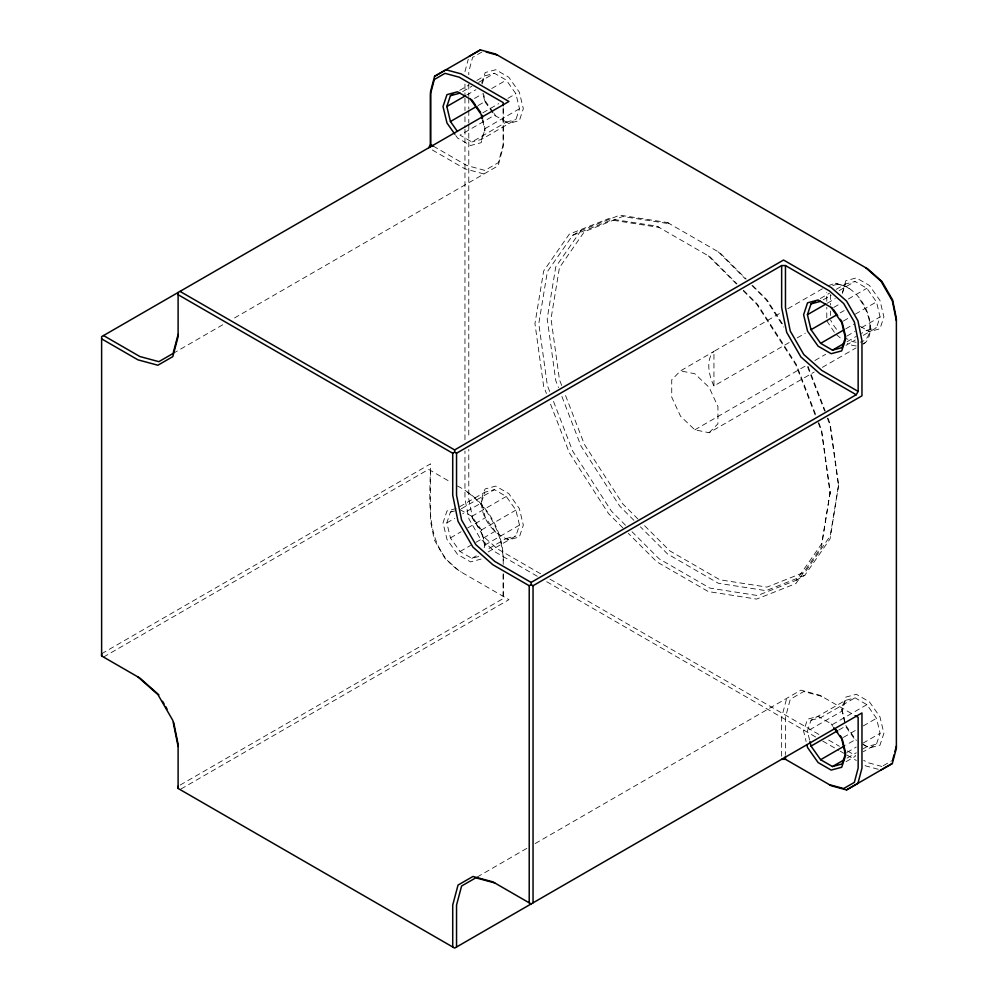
<?xml version="1.0" encoding="UTF-8"?>
<svg xmlns="http://www.w3.org/2000/svg" width="998" height="998" viewBox="0 0 998 998"><rect width="100%" height="100%" fill="white"/><g stroke="black" fill="none" stroke-linecap="round" stroke-linejoin="round"><path stroke-width="0.75" stroke-dasharray="4.99 3.74" d="M430.537 470.47L430.537 521.268L434.317 539.881L444.971 558.344L459.217 570.943L508.943 599.648L180.027 789.555M503.204 573.688L503.204 598.551L178.106 786.237M503.204 564.357C503.953 535.103 488.92 506.947 464.956 490.342M503.204 107.909L503.204 146.756L498.152 165.78L231.686 319.61M789.169 342.539L713.944 385.964L713.944 351.383L781.11 312.611M781.646 756.197L781.646 717.35L786.698 698.326M826.781 317.813L826.781 307.297M826.781 301.284L826.781 292.264M862.958 744.396L869.42 748.001L879.974 745.169L883.916 733.293L879.949 716.814L869.395 701.819L856.346 694.284L845.793 697.115L841.85 709.004L845.094 724.71M818.871 422.865L821.628 430.001L830.211 491.889L821.628 543.848L796.317 580.212L757.557 595.532L709.865 588.096L659.142 558.818L632.046 531.759M830.211 491.889L821.516 546.717L795.88 583.568L756.596 599.099L708.281 591.565L656.896 561.911L628.353 533.394M827.978 418.162L830.186 423.913L838.632 484.828L830.199 535.988L805.299 571.891L767 587.098L719.895 579.788L669.77 550.846L643.473 524.574M838.632 484.828L830.074 538.895L804.85 575.26L796.317 580.212M464.956 71.669L468.274 59.219M481.697 83.121L485.203 72.555L495.757 69.723L508.805 77.258L519.359 92.253L523.326 108.732L519.384 120.608L508.83 123.44L506.31 122.105L471.892 141.978L460.041 135.142L494.459 115.269L508.83 123.44M482.146 83.944L484.841 75.836L494.434 73.266L506.285 80.102L515.891 93.725L519.496 108.732L515.904 119.535L481.485 139.408L471.892 141.978M481.485 139.408L485.078 128.605L482.907 119.598M519.496 108.732L485.078 128.605L481.136 142.689L470.582 145.521L457.521 137.998L455.762 135.491M478.741 556.522L471.892 558.356L460.041 551.52L450.447 537.897L446.83 522.902L450.422 512.086L454.402 509.791M508.83 539.818C489.519 532.994 474.262 508.444 485.203 488.933L495.757 486.101L508.805 493.623L519.359 508.618L523.326 525.11L519.384 536.986L508.83 539.818L506.31 538.483L486.45 549.948M488.109 551.969L515.904 535.914L519.496 525.11L515.891 510.103L506.285 496.48L494.434 489.644L484.841 492.214L481.248 503.017L462.723 513.721M484.18 547.677L485.078 544.983L481.46 529.975L471.867 516.353L458.806 508.93M863.258 335.365L876.494 327.718L880.086 316.915L876.481 301.907L866.875 288.285L855.037 281.448L845.443 284.018L841.85 294.834L845.793 280.75L856.346 277.906L869.395 285.44L879.949 300.435L883.916 316.915L879.974 328.791L869.42 331.635L866.9 330.288L861.611 333.344M809.59 740.079L807.419 731.085L811.012 720.269L845.443 700.396L855.037 697.827L866.875 704.663L876.481 718.286L880.086 733.293L876.494 744.096L863.258 751.744M845.443 700.396L841.85 711.212L807.419 731.085M561.674 385.44L559.454 379.689L551.021 318.774L559.454 267.614L584.354 231.711L622.64 216.504L669.758 223.814L667.5 222.542L619.77 215.144L580.973 230.538L572.677 235.303L547.366 271.681L538.783 323.626L547.366 385.515L550.123 392.651M580.973 230.538L555.749 266.915L547.191 318.774L555.749 380.525L558.493 387.648M713.944 385.964A34.356 19.835 60 0 1 713.944 351.383L680.549 370.869L671.729 379.789L671.729 397.142L680.549 416.241L694.82 429.839L709.104 432.72L814.256 372.042M709.104 432.72L717.924 423.801L717.924 406.46L709.104 387.361L694.82 373.751L680.549 370.869M481.909 52.033L472.578 57.41L468.786 71.669L468.786 74.788M459.691 90.356L468.96 85.005M476.907 80.426L484.841 75.836M462.66 91.616L471.929 86.265M478.553 82.435L494.434 73.266M466.69 95.06L475.959 89.708M474.512 98.44L482.458 93.862M491.727 88.51L506.285 80.102M478.242 105.476L484.866 101.646L483.057 94.149M482.795 112.836L498.676 103.667M507.945 98.315L515.891 93.725M173.053 353.467L224.949 323.502M101.621 653.752L430.537 463.845C429.951 501.732 423.788 548.451 461.138 572.054M103.53 657.058L428.629 469.372L450.722 482.134M787.821 308.731L822.751 288.572M459.691 506.735L484.841 492.214M820.281 298.539L829.55 293.187M836.174 289.37L845.443 284.018M461.338 508.755L494.434 489.644M823.25 299.799L831.197 295.208M839.143 290.63L855.037 281.448M446.83 522.902L454.776 518.311M827.28 303.242L835.226 298.651M471.867 516.353L506.285 496.48M833.779 307.396L839.081 304.34M848.35 298.988L866.875 288.285M450.447 537.897L461.039 531.784M467.65 527.967L484.866 518.024M840.166 312.885L844.133 310.603M797.227 337.885L805.286 333.232M481.46 529.975L515.891 510.103M843.385 321.019L849.997 317.202M855.298 314.145L876.481 301.907M460.041 551.52L470.632 545.407M475.934 542.351L494.459 531.647M845.793 328.804L853.727 324.225M519.496 525.11L485.078 544.983L485.078 547.191L481.111 530.711L470.557 515.704M846.99 336.027L854.937 331.436M861.561 327.618L880.086 316.915M471.892 558.356L477.194 555.3M847.04 341.753L856.309 336.401M694.82 429.839L806.783 365.206M814.879 360.528L825.67 354.302M846.042 345.308L855.311 339.956M822.34 367.364L856.047 347.915M862.783 344.023L865.478 342.464M477.156 877.042L527.705 847.851M535.165 843.56L800.907 690.129L819.894 695.269L855.448 715.791M811.012 720.269L820.606 717.699L855.037 697.827M866.875 704.663L832.457 724.536L818.098 716.364L807.544 719.209L803.602 731.085L806.122 741.564M838.844 730.037L845.456 726.207L855.061 739.83L845.793 745.182M843.385 737.397L855.298 730.511M863.245 725.933L876.481 718.286M846.99 752.405L856.259 747.053M862.883 743.223L880.086 733.293M847.04 758.131L856.309 752.779M862.933 748.962L866.9 746.666L876.494 744.096M846.042 761.686L855.311 756.334M883.267 765.703L892.599 760.314M804.85 575.26L766.052 590.666L718.323 583.256L667.525 553.94L640.404 526.832M572.677 235.303L611.437 219.997L659.129 227.419L656.884 226.159L608.568 218.637L569.297 234.156L543.648 271.019L534.953 323.626L543.648 386.301L546.442 393.524M828.19 285.74L835.276 283.22L845.905 286.526L851.631 290.218M456.186 508.531L446.954 511.013L443.012 522.902L446.979 539.382L457.521 554.377L470.582 561.899L481.136 559.067M506.31 122.105L515.904 119.535M866.9 330.288L876.494 327.718M450.422 512.086L454.539 510.988M506.31 538.483L515.904 535.914M483.943 173.976L464.956 168.837L431.323 149.413M821.803 696.367L803.764 691.489L790.266 699.274L785.463 717.35L785.463 754.638M881.933 766.464L867.699 762.609L863.657 760.289M878.215 769.283L865.79 765.928L863.095 764.368M835.276 283.22L845.905 286.526M818.098 716.364L820.606 717.699M860.276 326.358L869.42 331.635M667.5 222.542L719.882 252.744L746.18 279.028M656.884 226.159L709.852 256.698L736.948 283.769M433.232 146.095L466.877 165.518L484.903 170.396L498.401 162.612L503.204 144.548L503.204 107.248M457.458 486.014C486.113 500.36 504.739 531.622 503.204 563.708M862.896 744.246L869.42 748.001M540.554 573.738L497.466 548.863L483.219 536.263L472.565 517.8L468.786 499.175L468.786 449.437M549.973 579.177L819.233 734.628M828.652 740.079L839.43 746.292M847.502 750.958L855.585 755.623M537.298 576.27L495.557 552.181L480.35 538.733L468.998 519.047L464.956 499.175L464.956 450.984M546.717 581.709L815.977 737.173M822.701 741.052L838.856 750.384M840.204 751.157L845.593 754.263M846.94 755.049L856.359 760.488M836.449 334.654L842.362 339.632M752.741 285.603L766.988 299.837L783.642 325.66M718.298 251.87L745.419 278.978M751.931 285.478L766.04 299.575L783.754 327.057M743.448 290.256L757.544 304.328L796.304 364.407L816.115 415.742M708.268 255.825L736.823 284.343M743.41 290.917L756.584 304.078L795.868 364.956L815.378 415.53M637.996 519.097L622.652 503.765L584.366 444.347L564.444 392.626M633.892 520.32L619.783 506.223L580.986 446.044L561.238 394.771M625.546 525.26L611.45 511.188L572.69 451.121L552.88 399.786M622.852 527.905L608.58 513.646L569.297 452.768L549.786 402.194M484.866 101.646L492.725 112.799M493.137 112.163L485.215 100.923L483.419 93.425M494.01 113.41L495.769 115.918M845.817 725.484L856.359 740.479M831.147 723.899L832.906 726.394M495.769 532.296L485.215 517.301L481.248 500.809M826.781 320.82L835.276 333.656M808.056 366.428L825.209 410.976M807.582 366.89L824.585 411.039M827.33 418.15L830.074 425.273L838.632 487.036M818.173 422.753L821.516 431.423L830.211 494.097M841.85 709.004L845.456 723.987M482.558 120.321L485.078 130.813M870.181 326.396L870.181 328.579M830.598 294.535L830.598 305.039M830.598 311.039L830.598 315.543M503.204 574.586L503.204 596.342M468.786 84.106L468.786 96.544M468.786 98.103L468.786 108.982M468.786 110.541L468.786 122.979M468.786 124.525L468.786 438.559M464.956 84.106L464.956 96.544M464.956 98.103L464.956 110.541M464.956 116.754L464.956 127.644M464.956 129.191L464.956 441.665M856.184 345.919A34.344 19.835 60 0 1 847.339 343.399M859.989 299.862A34.344 19.835 60 0 1 863.507 344.061M856.134 342.264A31.649 18.276 60 0 1 846.416 338.459M836.536 329.278A31.649 18.276 60 0 1 830.598 320.046M832.756 285.665A31.649 18.276 60 0 1 865.428 307.721A31.649 18.276 60 0 1 860.264 342.127"/><path stroke-width="1.5" d="M158.869 694.845L139.857 678.041L101.621 655.96L101.621 653.752M784.89 758.967L831.359 785.8L846.554 789.905L857.918 783.355L861.96 768.136L861.96 712.934L454.639 948.1L178.106 788.445L178.106 786.237M428.629 147.854L430.537 144.548L430.537 93.762L434.33 79.491L444.983 73.341L459.217 77.195L503.204 102.594L503.204 105.701M781.646 265.555L781.646 307.509L786.686 332.334L800.883 356.947L819.894 373.751L856.222 394.734L858.143 391.416L858.143 340.63L854.35 322.005L843.697 303.542L829.45 290.942L785.463 265.555L781.646 265.555L456.548 453.242L456.548 495.195L461.587 520.033L475.796 544.634L494.796 561.45L531.123 582.42L531.123 584.628L533.044 585.739L533.044 902.828M178.106 334.442L173.053 353.467L158.844 361.663L139.857 356.523L103.53 335.553M892.599 760.314L894.108 754.613M894.869 751.756L896.379 746.055M846.554 789.905L892.337 763.482L896.379 748.263L896.379 318.549L892.599 299.924L881.945 281.461L867.699 268.861L495.557 54.004L480.375 49.9L434.579 76.322L430.537 91.554L430.537 146.756M457.421 131.437L450.447 121.519L446.83 106.524L450.422 95.708L453.067 94.186M842.412 323.29L845.668 336.788L842.075 347.591L832.482 350.161L820.63 343.337L811.037 329.702L807.419 314.707L811.012 303.891L814.992 301.596M434.579 76.322L445.956 69.773L461.138 73.877L508.943 101.484L101.621 336.65L101.621 655.96M469.01 56.449L480.375 49.9M446.83 106.524L465.367 95.82M450.447 121.519L476.919 106.237M180.027 291.391L454.639 449.936L783.555 260.029L831.359 287.636L846.566 301.084L857.931 320.77L861.96 340.63L861.96 395.832L533.044 585.739M531.123 584.628L529.214 585.739L492.875 564.756L472.94 547.116L458.02 521.268L452.718 495.195L452.718 453.242L454.639 452.144L454.639 449.936M807.419 314.707L825.957 304.003M811.037 329.702L836.187 315.181M820.63 343.337L844.47 329.577M832.482 350.161L844.395 343.287M531.123 582.42L856.222 394.734M842.412 739.655L845.668 753.166L842.075 763.969L832.482 766.539L820.63 759.715L811.037 746.08L837.509 730.798M820.63 759.715L844.47 745.955M832.482 766.539L844.395 759.665M880.972 770.032L892.337 763.482M450.422 95.708L460.016 93.138M811.012 303.891L820.606 301.321M781.646 759.303L785.463 759.303L785.463 756.197M486.088 52.033L497.466 55.115M829.45 784.69L843.684 788.545L854.35 782.395L858.143 768.136L858.143 717.35L855.448 715.791M494.796 882.956L475.809 877.816L461.6 886.012L456.548 905.036L456.548 946.99M832.457 308.157L818.098 299.986L807.544 302.831L803.602 314.707L807.569 331.186L818.111 346.181L831.172 353.716L841.726 350.872L845.668 338.996L841.701 322.516L831.147 307.521M430.537 144.548L433.232 146.095M858.143 391.416L821.803 370.445L803.752 354.477L790.266 331.099L785.463 307.509L785.463 265.555M454.639 452.144L456.548 453.242M178.106 294.697L452.718 453.242M101.621 338.858L137.949 359.841L157.884 365.231L172.804 356.623L178.106 336.65L178.106 292.489M531.123 903.939L492.875 881.858L472.952 876.469L458.032 885.076L452.718 905.036L452.718 946.99M865.79 267.763L880.997 281.211L892.349 300.897L896.379 320.757M137.949 676.931L157.896 694.583L172.816 720.419L178.106 746.492M833.33 309.392L837.696 315.593M840.316 319.31L842.05 321.78M475.36 104.927L471.867 99.975L457.508 91.804L446.954 94.635L443.012 106.524L446.979 123.004L454.888 134.243M477.106 107.41L480.587 112.362M835.95 729.488L837.696 731.971M840.316 735.688L842.05 738.158M470.557 99.338L481.111 114.333L482.196 118.824M833.792 727.642L841.701 738.894L845.668 755.374L841.726 767.25L831.172 770.082L818.111 762.559L807.569 747.564L806.846 744.57M162.599 701.32L164.096 703.914M165.593 706.509L167.09 709.091M809.952 741.589L811.037 746.08M481.822 115.094L482.545 118.101M173.664 722.377L178.106 744.283L178.106 788.445M529.214 585.739L529.214 902.828"/></g></svg>
